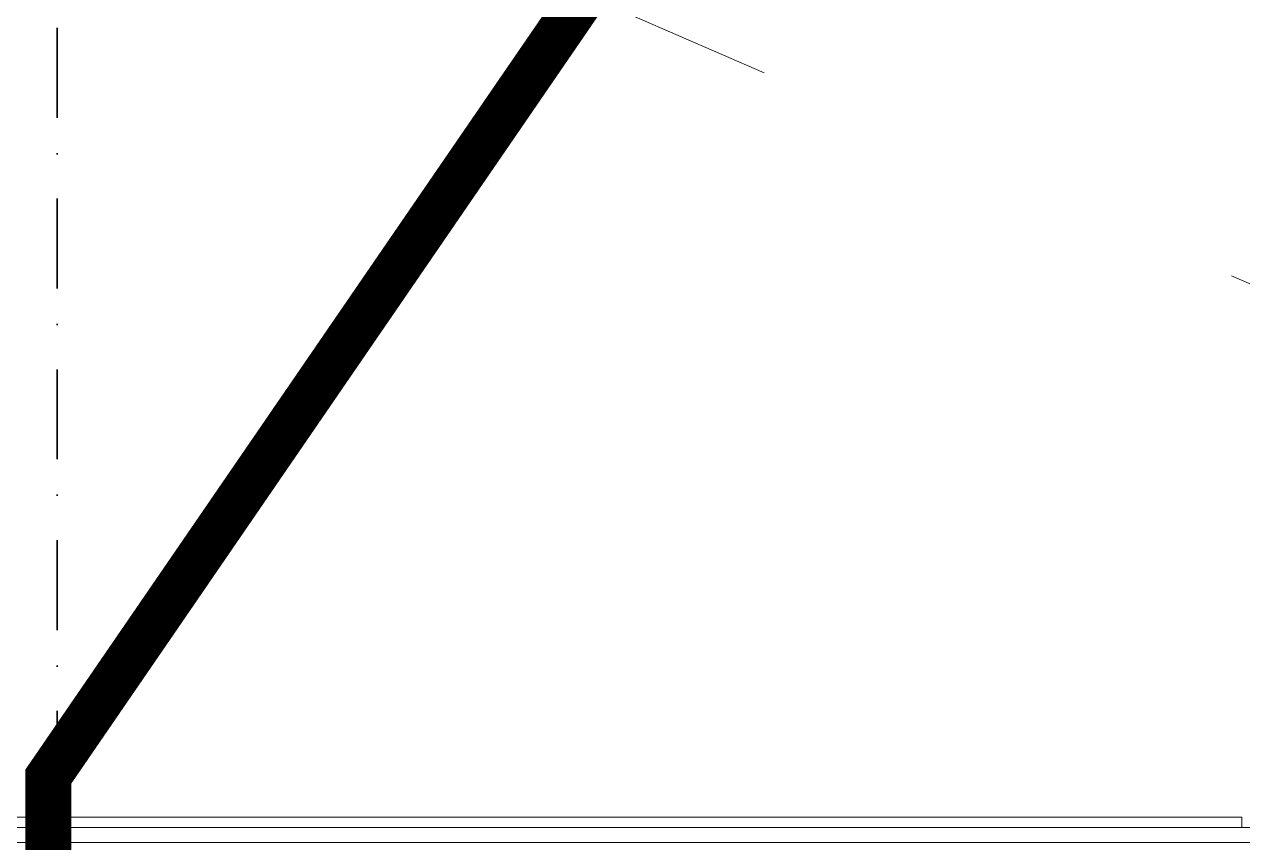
# Model space of a CAD drawing. Header units: millimetres. Extents: x 1322820 to 1391563, y 1051909 to 1098256.
# Drawn here: x 1361664 to 1364055, y 1090921 to 1092527 of the extents above; entities that cross this region are included whole.
import ezdxf
from ezdxf.enums import TextEntityAlignment as Align

# ---------------------------------------------------------------- set-up
doc = ezdxf.new("R2010")
doc.units = ezdxf.units.MM
doc.header["$MEASUREMENT"] = 0
doc.linetypes.add('AStair_dashed', pattern=[1800, 800, -1000])
doc.linetypes.add('Dot & Dashed', pattern=[335.138881, 176.388884, -88.194442, 0, -70.555556])
doc.layers.get('0').update_dxf_attribs({"true_color": 0x787878})
for name, color, linetype, true_color in [('arhitectura - decoratii fatada', 7, 'Continuous', 0x787878), ('New_arhitectura - axe', 7, 'Continuous', 0x787878), ('New_rezistenta - pereti de rezistenta', 7, 'Continuous', 0x787878)]:
    doc.layers.add(name, color=color, linetype=linetype, true_color=true_color)
for name, color, linetype, lineweight, true_color in [('arhitectura - decoratii fatada_Pen_No__101', 7, 'Continuous', 13, 0x787878), ('New_arhitectura - axe_Pen_No__201', 7, 'Continuous', 35, 0x787878), ('New_arhitectura - desen 2D_Pen_No__2', 7, 'Continuous', 13, 0x787878), ('New_rezistenta - pereti de rezistenta_Pen_No__21', 7, 'Continuous', 20, 0x787878)]:
    doc.layers.add(name, color=color, linetype=linetype, lineweight=lineweight, true_color=true_color)
doc.layers.add('circuite prize vitali', color=1, linetype='Continuous')
doc.styles.add('GENERATED_STYLE_1', font='arialbd.ttf')

# ---------------------------------------------------------------- blocks, each defined once
blk = doc.blocks.new('Wall_14_1', base_point=(1356728.5, 1090570.6))
at = {"layer": 'New_rezistenta - pereti de rezistenta_Pen_No__21', "color": 7, "linetype": 'Continuous', "lineweight": 20}
blk.add_line((1361828.5, 1090920.6), (1356728.5, 1090920.6), dxfattribs=at)
at = {"layer": 'New_rezistenta - pereti de rezistenta_Pen_No__21', "color": 7, "linetype": 'Continuous', "lineweight": 20, "flags": 128}
blk.add_lwpolyline([(1361828.5, 1090950.6), (1356728.5, 1090950.6)], dxfattribs=at)
blk = doc.blocks.new('Wall_29_1', base_point=(1361828.5, 1090570.6))
at = {"layer": 'New_rezistenta - pereti de rezistenta_Pen_No__21', "color": 7, "linetype": 'Continuous', "lineweight": 20}
blk.add_line((1366228.5, 1090920.6), (1361828.5, 1090920.6), dxfattribs=at)
at = {"layer": 'New_rezistenta - pereti de rezistenta_Pen_No__21', "color": 7, "linetype": 'Continuous', "lineweight": 20, "flags": 128}
blk.add_lwpolyline([(1366358.5, 1090950.6), (1361828.5, 1090950.6)], dxfattribs=at)
blk = doc.blocks.new('Wall_132_1', base_point=(1364053.5, 1090970.6))
at = {"layer": 'arhitectura - decoratii fatada_Pen_No__101', "color": 253, "linetype": 'Continuous', "lineweight": 13, "flags": 128}
for points in [[(1364053.5, 1090970.6), (1361151.9, 1090970.6)], [(1364053.5, 1090950.6), (1364053.5, 1090970.6)], [(1361151.9, 1090950.6), (1364053.5, 1090950.6)]]:
    blk.add_lwpolyline(points, dxfattribs=at)
blk = doc.blocks.new('Wall_133_1', base_point=(1364053.5, 1090970.6))
at = {"layer": 'arhitectura - decoratii fatada_Pen_No__101', "color": 253, "linetype": 'Continuous', "lineweight": 13, "flags": 128}
for points in [[(1364053.5, 1090970.6), (1361151.9, 1090970.6)], [(1364053.5, 1090950.6), (1364053.5, 1090970.6)], [(1361151.9, 1090950.6), (1364053.5, 1090950.6)]]:
    blk.add_lwpolyline(points, dxfattribs=at)
blk = doc.blocks.new('Wall_134_1', base_point=(1364053.5, 1090970.6))
at = {"layer": 'arhitectura - decoratii fatada_Pen_No__101', "color": 253, "linetype": 'Continuous', "lineweight": 13, "flags": 128}
for points in [[(1364053.5, 1090970.6), (1361151.9, 1090970.6)], [(1364053.5, 1090950.6), (1364053.5, 1090970.6)], [(1361151.9, 1090950.6), (1364053.5, 1090950.6)]]:
    blk.add_lwpolyline(points, dxfattribs=at)
blk = doc.blocks.new('Standard grid marker')
at = {"layer": 'New_arhitectura - axe_Pen_No__201', "linetype": 'Dot & Dashed', "lineweight": 35}
blk.add_line((1000, 0), (43350, 0), dxfattribs=at)
at = {"layer": 'New_arhitectura - axe_Pen_No__201', "lineweight": 35, "style": 'GENERATED_STYLE_1'}
for tag, p in [('AC_MarkerText_1_0', (-106.1, 7.1)), ('AC_MarkerText_1_1', (44456, 7.1))]:
    blk.add_attdef(tag, text='', height=125, rotation=270, dxfattribs=at).set_placement(p, align=Align.MIDDLE_CENTER)
blk = doc.blocks.new('terasa')
at = {"layer": 'New_arhitectura - desen 2D_Pen_No__2', "linetype": 'AStair_dashed', "lineweight": 13}
blk.add_line((1355778.539, 1095620.6), (1366250.832, 1091069.561), dxfattribs=at)
at = {"layer": 'arhitectura - decoratii fatada', "lineweight": 20}
for name in ['Wall_132_1', 'Wall_133_1', 'Wall_134_1']:
    blk.add_blockref(name, (1364053.539, 1090970.6), dxfattribs=at)
at = {"layer": 'New_arhitectura - axe', "linetype": 'Continuous', "lineweight": 13, "zscale": 1000, "rotation": 90}
blk.add_blockref('Standard grid marker', (1361728.517, 1052120.65), dxfattribs=at)
at = {"layer": 'New_rezistenta - pereti de rezistenta', "lineweight": 20}
blk.add_blockref('Wall_14_1', (1356728.539, 1090570.6), dxfattribs=at)
at = {"layer": 'New_rezistenta - pereti de rezistenta', "lineweight": 13}
blk.add_blockref('Wall_29_1', (1361828.539, 1090570.6), dxfattribs=at)

msp = doc.modelspace()

# ---------------------------------------------------------------- block references
msp.add_blockref('terasa', (0, 0))

# ---------------------------------------------------------------- next in the draw order: linework, layer by layer
at = {"layer": 'circuite prize vitali', "lineweight": 20, "const_width": 90}
msp.add_lwpolyline([(1362139.3, 1085500.6), (1361710.8, 1085850.6), (1361710.8, 1091050.1), (1364550.2, 1095188.8), (1364550.2, 1096011.4)], dxfattribs=at)

doc.saveas('drawing.dxf')
